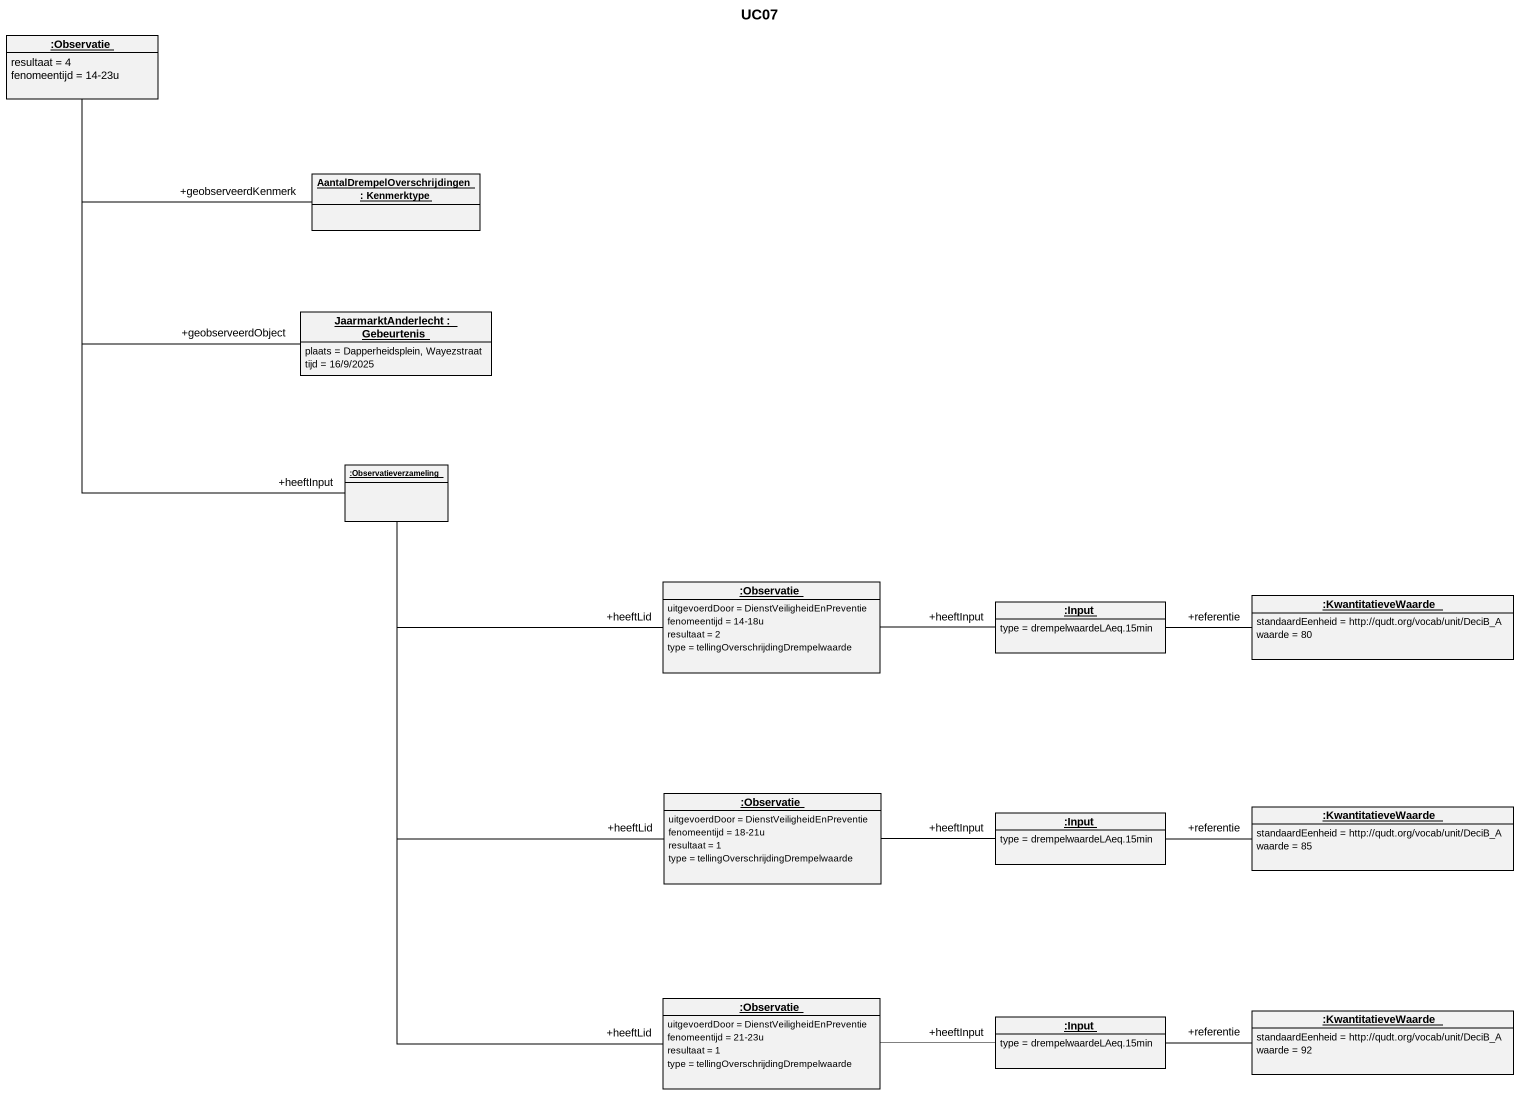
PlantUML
@startuml
title UC07
hide circle
hide empty members
object ":Observatie" as Observatie {
  resultaat = 4
  fenomeentijd = 14-23u
}
object "AantalDrempelOverschrijdingen : Kenmerktype" as AantalDrempelOverschrijdinge
object "JaarmarktAnderlecht : Gebeurtenis" as JaarmarktAnderlecht {
  plaats = Dapperheidsplein, Wayezstraat
  tijd = 16/9/2025
}
object ":Observatieverzameling" as Observatieverzameling
object ":Observatie" as Observatie_2 {
  uitgevoerdDoor = DienstVeiligheidEnPreventie
  fenomeentijd = 14-18u
  resultaat = 2
  type = tellingOverschrijdingDrempelwaarde
}
object ":Input" as Input {
  type = drempelwaardeLAeq.15min
}
object ":KwantitatieveWaarde" as KwantitatieveWaarde {
  standaardEenheid = http://qudt.org/vocab/unit/DeciB_A
  waarde = 80
}
object ":Observatie" as Observatie_3 {
  uitgevoerdDoor = DienstVeiligheidEnPreventie
  fenomeentijd = 18-21u
  resultaat = 1
  type = tellingOverschrijdingDrempelwaarde
}
object ":Input" as Input_2 {
  type = drempelwaardeLAeq.15min
}
object ":KwantitatieveWaarde" as KwantitatieveWaarde_2 {
  standaardEenheid = http://qudt.org/vocab/unit/DeciB_A
  waarde = 85
}
object ":Observatie" as Observatie_4 {
  uitgevoerdDoor = DienstVeiligheidEnPreventie
  fenomeentijd = 21-23u
  resultaat = 1
  type = tellingOverschrijdingDrempelwaarde
}
object ":Input" as Input_3 {
  type = drempelwaardeLAeq.15min
}
object ":KwantitatieveWaarde" as KwantitatieveWaarde_3 {
  standaardEenheid = http://qudt.org/vocab/unit/DeciB_A
  waarde = 92
}
Observatie -right- "+geobserveerdKenmerk" AantalDrempelOverschrijdinge
Observatie -- "+geobserveerdObject" JaarmarktAnderlecht
Observatie -- "+heeftInput" Observatieverzameling
Observatieverzameling -right- "+heeftLid" Observatie_2
Observatieverzameling -- "+heeftLid" Observatie_3
Observatieverzameling -- "+heeftLid" Observatie_4
Input "+heeftInput" -left- Observatie_2
Input -right- "+referentie" KwantitatieveWaarde
Input_2 "+heeftInput" -left- Observatie_3
Input_2 -right- "+referentie" KwantitatieveWaarde_2
Input_3 "+heeftInput" -left- Observatie_4
Input_3 -right- "+referentie" KwantitatieveWaarde_3
@enduml
